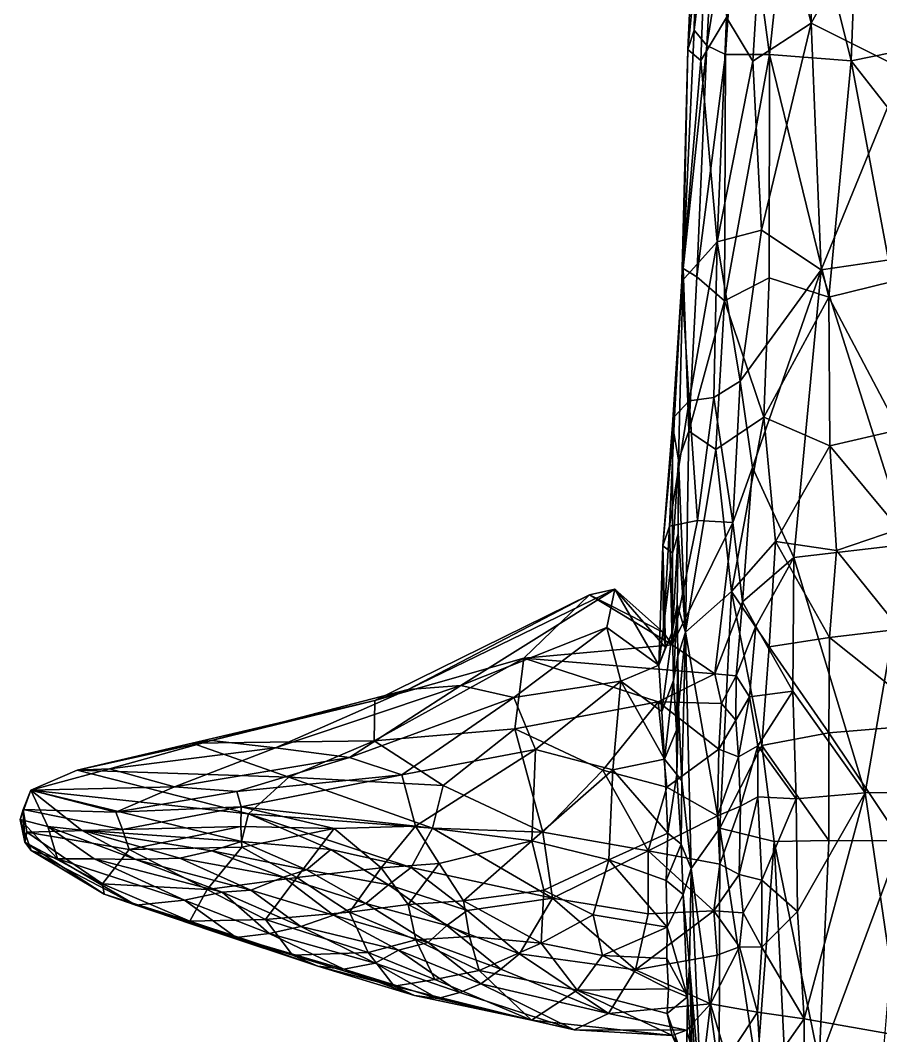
# Model space of a CAD drawing. Extents: x -0.56 to 0.56, y -1.05 to 1.8.
# Drawn here: x -0.559 to -0.07, y -0.156 to 0.42 of the extents above; entities that cross this region are included whole.
import ezdxf

# ---------------------------------------------------------------- set-up
doc = ezdxf.new("R2010")
doc.units = 0
doc.layers.add('TGRSHARK$LWO', color=1, linetype='CONTINUOUS')

msp = doc.modelspace()

# ---------------------------------------------------------------- linework, layer by layer
at = {"layer": 'TGRSHARK$LWO'}
for points in [[(-0.17056, 0.53342, 0.09845), (-0.1762, 0.41475, 0.09677), (-0.1626, 0.52713, 0.13582)], [(-0.17056, 0.53342, 0.09845), (-0.17409, 0.52698, 0.06181), (-0.1762, 0.41475, 0.09677)], [(-0.10851, 0.53534, -0.05439), (-0.10985, 0.41873, -0.06499), (-0.13521, 0.52178, -0.03488)], [(-0.10851, 0.53534, -0.05439), (-0.05368, 0.51911, -0.07292), (-0.10985, 0.41873, -0.06499)], [(-0.17409, 0.52698, 0.06181), (-0.17977, 0.40365, 0.05975), (-0.1762, 0.41475, 0.09677)], [(-0.17409, 0.52698, 0.06181), (-0.16759, 0.52277, 0.02954), (-0.17977, 0.40365, 0.05975)], [(-0.16903, 0.4059, 0.1353), (-0.1626, 0.52713, 0.13582), (-0.1762, 0.41475, 0.09677)], [(-0.1626, 0.52713, 0.13582), (-0.16903, 0.4059, 0.1353), (-0.15005, 0.5245, 0.17925)], [(-0.11973, 0.5288, 0.23249), (-0.15005, 0.5245, 0.17925), (-0.13346, 0.40085, 0.22879)], [(-0.08709, 0.39731, 0.2914), (-0.11973, 0.5288, 0.23249), (-0.13346, 0.40085, 0.22879)], [(-0.08252, 0.5185, 0.284), (-0.11973, 0.5288, 0.23249), (-0.08709, 0.39731, 0.2914)], [(-0.17241, 0.39755, 0.0248), (-0.17977, 0.40365, 0.05975), (-0.16759, 0.52277, 0.02954)], [(-0.17241, 0.39755, 0.0248), (-0.16759, 0.52277, 0.02954), (-0.15787, 0.42186, -0.00918)], [(-0.15846, 0.40082, 0.17478), (-0.15005, 0.5245, 0.17925), (-0.16903, 0.4059, 0.1353)], [(-0.15005, 0.5245, 0.17925), (-0.15846, 0.40082, 0.17478), (-0.13346, 0.40085, 0.22879)], [(-0.15787, 0.42186, -0.00918), (-0.13521, 0.52178, -0.03488), (-0.1428, 0.39713, -0.03769)], [(-0.1428, 0.39713, -0.03769), (-0.13521, 0.52178, -0.03488), (-0.10985, 0.41873, -0.06499)], [(-0.10985, 0.41873, -0.06499), (-0.05368, 0.51911, -0.07292), (-0.05756, 0.39261, -0.08338)], [(-0.08709, 0.39731, 0.2914), (-0.05268, 0.40429, 0.31743), (-0.08252, 0.5185, 0.284)], [(-0.05291, 0.51212, 0.30699), (-0.08252, 0.5185, 0.284), (-0.05268, 0.40429, 0.31743)], [(-0.17241, 0.39755, 0.0248), (-0.15787, 0.42186, -0.00918), (-0.16315, 0.29445, -0.01701)], [(-0.15787, 0.42186, -0.00918), (-0.1428, 0.39713, -0.03769), (-0.16315, 0.29445, -0.01701)], [(-0.1428, 0.39713, -0.03769), (-0.10985, 0.41873, -0.06499), (-0.13801, 0.30119, -0.05669)], [(-0.10985, 0.41873, -0.06499), (-0.1041, 0.2786, -0.07895), (-0.13801, 0.30119, -0.05669)], [(-0.10985, 0.41873, -0.06499), (-0.05756, 0.39261, -0.08338), (-0.1041, 0.2786, -0.07895)], [(-0.16903, 0.4059, 0.1353), (-0.1762, 0.41475, 0.09677), (-0.18238, 0.27935, 0.08442)], [(-0.1762, 0.41475, 0.09677), (-0.17977, 0.40365, 0.05975), (-0.18238, 0.27935, 0.08442)], [(-0.16903, 0.4059, 0.1353), (-0.18238, 0.27935, 0.08442), (-0.17475, 0.27467, 0.13407)], [(-0.16903, 0.4059, 0.1353), (-0.17475, 0.27467, 0.13407), (-0.15846, 0.40082, 0.17478)], [(-0.05268, 0.40429, 0.31743), (-0.08709, 0.39731, 0.2914), (-0.05147, 0.3518, 0.32636)], [(-0.18315, 0.27207, 0.02706), (-0.18238, 0.27935, 0.08442), (-0.17977, 0.40365, 0.05975)], [(-0.17977, 0.40365, 0.05975), (-0.17241, 0.39755, 0.0248), (-0.18315, 0.27207, 0.02706)], [(-0.15906, 0.26099, 0.18886), (-0.15846, 0.40082, 0.17478), (-0.17475, 0.27467, 0.13407)], [(-0.13346, 0.40085, 0.22879), (-0.15846, 0.40082, 0.17478), (-0.15906, 0.26099, 0.18886)], [(-0.15906, 0.26099, 0.18886), (-0.13352, 0.27397, 0.24618), (-0.13346, 0.40085, 0.22879)], [(-0.13346, 0.40085, 0.22879), (-0.13352, 0.27397, 0.24618), (-0.09971, 0.26299, 0.29613)], [(-0.13346, 0.40085, 0.22879), (-0.09971, 0.26299, 0.29613), (-0.08709, 0.39731, 0.2914)], [(-0.17241, 0.39755, 0.0248), (-0.16315, 0.29445, -0.01701), (-0.18315, 0.27207, 0.02706)], [(-0.16315, 0.29445, -0.01701), (-0.1428, 0.39713, -0.03769), (-0.13801, 0.30119, -0.05669)], [(-0.04984, 0.28647, -0.09774), (-0.1041, 0.2786, -0.07895), (-0.05756, 0.39261, -0.08338)], [(-0.08709, 0.39731, 0.2914), (-0.09971, 0.26299, 0.29613), (-0.0635, 0.27186, 0.33284)], [(-0.08709, 0.39731, 0.2914), (-0.0635, 0.27186, 0.33284), (-0.05147, 0.3518, 0.32636)], [(-0.16315, 0.29445, -0.01701), (-0.13801, 0.30119, -0.05669), (-0.1501, 0.21539, -0.05738)], [(-0.13801, 0.30119, -0.05669), (-0.1041, 0.2786, -0.07895), (-0.1501, 0.21539, -0.05738)], [(-0.17898, 0.20427, -0.00747), (-0.18315, 0.27207, 0.02706), (-0.16315, 0.29445, -0.01701)], [(-0.17898, 0.20427, -0.00747), (-0.16315, 0.29445, -0.01701), (-0.16498, 0.20604, -0.03898)], [(-0.1501, 0.21539, -0.05738), (-0.16498, 0.20604, -0.03898), (-0.16315, 0.29445, -0.01701)], [(-0.1041, 0.2786, -0.07895), (-0.04984, 0.28647, -0.09774), (-0.05475, 0.1228, -0.11152)], [(-0.18849, 0.19043, 0.03981), (-0.18513, 0.17062, 0.07849), (-0.18238, 0.27935, 0.08442)], [(-0.18238, 0.27935, 0.08442), (-0.18315, 0.27207, 0.02706), (-0.18849, 0.19043, 0.03981)], [(-0.18513, 0.17062, 0.07849), (-0.17915, 0.18698, 0.12654), (-0.18238, 0.27935, 0.08442)], [(-0.17915, 0.18698, 0.12654), (-0.17475, 0.27467, 0.13407), (-0.18238, 0.27935, 0.08442)], [(-0.1501, 0.21539, -0.05738), (-0.1041, 0.2786, -0.07895), (-0.1431, 0.16639, -0.06951)], [(-0.11954, 0.11511, -0.09032), (-0.1431, 0.16639, -0.06951), (-0.1041, 0.2786, -0.07895)], [(-0.05475, 0.1228, -0.11152), (-0.11954, 0.11511, -0.09032), (-0.1041, 0.2786, -0.07895)], [(-0.18849, 0.19043, 0.03981), (-0.18315, 0.27207, 0.02706), (-0.18745, 0.19532, 0.01307)], [(-0.17898, 0.20427, -0.00747), (-0.18745, 0.19532, 0.01307), (-0.18315, 0.27207, 0.02706)], [(-0.17915, 0.18698, 0.12654), (-0.15906, 0.26099, 0.18886), (-0.17475, 0.27467, 0.13407)], [(-0.13658, 0.1949, 0.24769), (-0.13352, 0.27397, 0.24618), (-0.15906, 0.26099, 0.18886)], [(-0.09971, 0.26299, 0.29613), (-0.13352, 0.27397, 0.24618), (-0.13658, 0.1949, 0.24769)], [(-0.09971, 0.26299, 0.29613), (-0.06006, 0.18777, 0.34547), (-0.0635, 0.27186, 0.33284)], [(-0.17915, 0.18698, 0.12654), (-0.16381, 0.17662, 0.18489), (-0.15906, 0.26099, 0.18886)], [(-0.16381, 0.17662, 0.18489), (-0.13658, 0.1949, 0.24769), (-0.15906, 0.26099, 0.18886)], [(-0.13658, 0.1949, 0.24769), (-0.09917, 0.1786, 0.3031), (-0.09971, 0.26299, 0.29613)], [(-0.09971, 0.26299, 0.29613), (-0.09917, 0.1786, 0.3031), (-0.06006, 0.18777, 0.34547)], [(-0.15422, 0.13504, -0.04717), (-0.16498, 0.20604, -0.03898), (-0.1501, 0.21539, -0.05738)], [(-0.1431, 0.16639, -0.06951), (-0.15422, 0.13504, -0.04717), (-0.1501, 0.21539, -0.05738)], [(-0.19018, 0.13301, -0.00743), (-0.18745, 0.19532, 0.01307), (-0.17898, 0.20427, -0.00747)], [(-0.17432, 0.1363, -0.02279), (-0.19018, 0.13301, -0.00743), (-0.17898, 0.20427, -0.00747)], [(-0.16498, 0.20604, -0.03898), (-0.17432, 0.1363, -0.02279), (-0.17898, 0.20427, -0.00747)], [(-0.15422, 0.13504, -0.04717), (-0.17432, 0.1363, -0.02279), (-0.16498, 0.20604, -0.03898)], [(-0.18745, 0.19532, 0.01307), (-0.19389, 0.1218, 0.0076), (-0.18849, 0.19043, 0.03981)], [(-0.18745, 0.19532, 0.01307), (-0.19018, 0.13301, -0.00743), (-0.19389, 0.1218, 0.0076)], [(-0.19389, 0.1218, 0.0076), (-0.18847, 0.11774, 0.02985), (-0.18849, 0.19043, 0.03981)], [(-0.18849, 0.19043, 0.03981), (-0.18847, 0.11774, 0.02985), (-0.18513, 0.17062, 0.07849)], [(-0.13658, 0.1949, 0.24769), (-0.16381, 0.17662, 0.18489), (-0.15491, 0.09594, 0.21183)], [(-0.15491, 0.09594, 0.21183), (-0.13008, 0.12435, 0.2657), (-0.13658, 0.1949, 0.24769)], [(-0.09917, 0.1786, 0.3031), (-0.13658, 0.1949, 0.24769), (-0.13008, 0.12435, 0.2657)], [(-0.17915, 0.18698, 0.12654), (-0.18513, 0.17062, 0.07849), (-0.18109, 0.07285, 0.13336)], [(-0.16381, 0.17662, 0.18489), (-0.17915, 0.18698, 0.12654), (-0.18109, 0.07285, 0.13336)], [(-0.09917, 0.1786, 0.3031), (-0.05978, 0.13128, 0.34375), (-0.06006, 0.18777, 0.34547)], [(-0.15491, 0.09594, 0.21183), (-0.16381, 0.17662, 0.18489), (-0.18109, 0.07285, 0.13336)], [(-0.13008, 0.12435, 0.2657), (-0.09544, 0.11922, 0.30894), (-0.09917, 0.1786, 0.3031)], [(-0.09917, 0.1786, 0.3031), (-0.09544, 0.11922, 0.30894), (-0.05978, 0.13128, 0.34375)], [(-0.18847, 0.11774, 0.02985), (-0.18537, 0.1287, 0.06731), (-0.18513, 0.17062, 0.07849)], [(-0.18513, 0.17062, 0.07849), (-0.18537, 0.1287, 0.06731), (-0.18109, 0.07285, 0.13336)], [(-0.1431, 0.16639, -0.06951), (-0.14869, 0.09011, -0.06498), (-0.15422, 0.13504, -0.04717)], [(-0.14869, 0.09011, -0.06498), (-0.1431, 0.16639, -0.06951), (-0.11954, 0.11511, -0.09032)], [(-0.19389, 0.1218, 0.0076), (-0.19018, 0.13301, -0.00743), (-0.19355, 0.0726, -0.02457)], [(-0.19018, 0.13301, -0.00743), (-0.18872, 0.06567, -0.03504), (-0.19355, 0.0726, -0.02457)], [(-0.19018, 0.13301, -0.00743), (-0.17432, 0.1363, -0.02279), (-0.18872, 0.06567, -0.03504)], [(-0.17432, 0.1363, -0.02279), (-0.15422, 0.13504, -0.04717), (-0.18872, 0.06567, -0.03504)], [(-0.15422, 0.13504, -0.04717), (-0.16454, 0.04918, -0.04391), (-0.18872, 0.06567, -0.03504)], [(-0.15422, 0.13504, -0.04717), (-0.14869, 0.09011, -0.06498), (-0.16454, 0.04918, -0.04391)], [(-0.18537, 0.1287, 0.06731), (-0.18856, 0.07329, 0.0265), (-0.18587, 0.08844, 0.06387)], [(-0.18537, 0.1287, 0.06731), (-0.18847, 0.11774, 0.02985), (-0.18856, 0.07329, 0.0265)], [(-0.18537, 0.1287, 0.06731), (-0.18587, 0.08844, 0.06387), (-0.18109, 0.07285, 0.13336)], [(-0.09544, 0.11922, 0.30894), (-0.0595, 0.07441, 0.34766), (-0.05978, 0.13128, 0.34375)], [(-0.18847, 0.11774, 0.02985), (-0.19389, 0.1218, 0.0076), (-0.19634, 0.054, -0.00185)], [(-0.19389, 0.1218, 0.0076), (-0.1924, 0.06417, -0.0145), (-0.19634, 0.054, -0.00185)], [(-0.1924, 0.06417, -0.0145), (-0.19389, 0.1218, 0.0076), (-0.19355, 0.0726, -0.02457)], [(-0.1336, 0.06452, 0.26267), (-0.13008, 0.12435, 0.2657), (-0.15491, 0.09594, 0.21183)], [(-0.13008, 0.12435, 0.2657), (-0.1336, 0.06452, 0.26267), (-0.09942, 0.06968, 0.30521)], [(-0.13008, 0.12435, 0.2657), (-0.09942, 0.06968, 0.30521), (-0.09544, 0.11922, 0.30894)], [(-0.07908, -0.01853, -0.12263), (-0.11954, 0.11511, -0.09032), (-0.05475, 0.1228, -0.11152)], [(0, -0.01768, -0.13133), (-0.07908, -0.01853, -0.12263), (-0.05475, 0.1228, -0.11152)], [(-0.18856, 0.07329, 0.0265), (-0.18847, 0.11774, 0.02985), (-0.19634, 0.054, -0.00185)], [(-0.09544, 0.11922, 0.30894), (-0.09942, 0.06968, 0.30521), (-0.0595, 0.07441, 0.34766)], [(-0.14112, 0.07617, -0.08154), (-0.14869, 0.09011, -0.06498), (-0.11954, 0.11511, -0.09032)], [(-0.12023, 0.03926, -0.10042), (-0.14112, 0.07617, -0.08154), (-0.11954, 0.11511, -0.09032)], [(-0.11954, 0.11511, -0.09032), (-0.07908, -0.01853, -0.12263), (-0.12023, 0.03926, -0.10042)], [(-0.23553, 0.09392, -0.04149), (-0.35748, 0.03401, -0.09196), (-0.3386, 0.04029, -0.06949)], [(-0.27288, 0.058, -0.07598), (-0.35748, 0.03401, -0.09196), (-0.23553, 0.09392, -0.04149)], [(-0.3386, 0.04029, -0.06949), (-0.22118, 0.09729, -0.02553), (-0.23553, 0.09392, -0.04149)], [(-0.22118, 0.09729, -0.02553), (-0.3386, 0.04029, -0.06949), (-0.30865, 0.04247, -0.05097)], [(-0.30865, 0.04247, -0.05097), (-0.22573, 0.07541, -0.01677), (-0.22118, 0.09729, -0.02553)], [(-0.27288, 0.058, -0.07598), (-0.23553, 0.09392, -0.04149), (-0.18872, 0.06567, -0.03504)], [(-0.19355, 0.0726, -0.02457), (-0.23553, 0.09392, -0.04149), (-0.22118, 0.09729, -0.02553)], [(-0.19355, 0.0726, -0.02457), (-0.18872, 0.06567, -0.03504), (-0.23553, 0.09392, -0.04149)], [(-0.22118, 0.09729, -0.02553), (-0.22573, 0.07541, -0.01677), (-0.19634, 0.054, -0.00185)], [(-0.19355, 0.0726, -0.02457), (-0.22118, 0.09729, -0.02553), (-0.1924, 0.06417, -0.0145)], [(-0.19634, 0.054, -0.00185), (-0.1924, 0.06417, -0.0145), (-0.22118, 0.09729, -0.02553)], [(-0.15491, 0.09594, 0.21183), (-0.18109, 0.07285, 0.13336), (-0.16169, -0.03847, 0.18428)], [(-0.15491, 0.09594, 0.21183), (-0.16169, -0.03847, 0.18428), (-0.1378, 0.00842, 0.25767)], [(-0.15491, 0.09594, 0.21183), (-0.1378, 0.00842, 0.25767), (-0.1336, 0.06452, 0.26267)], [(-0.18856, 0.07329, 0.0265), (-0.18792, 0.04531, 0.03075), (-0.18587, 0.08844, 0.06387)], [(-0.18792, 0.04531, 0.03075), (-0.18541, 0.05926, 0.06732), (-0.18587, 0.08844, 0.06387)], [(-0.18587, 0.08844, 0.06387), (-0.18541, 0.05926, 0.06732), (-0.18109, 0.07285, 0.13336)], [(-0.14869, 0.09011, -0.06498), (-0.15236, 0.04802, -0.06032), (-0.16454, 0.04918, -0.04391)], [(-0.15236, 0.04802, -0.06032), (-0.14869, 0.09011, -0.06498), (-0.14112, 0.07617, -0.08154)], [(-0.22573, 0.07541, -0.01677), (-0.30865, 0.04247, -0.05097), (-0.27862, 0.03567, -0.03618)], [(-0.27862, 0.03567, -0.03618), (-0.21786, 0.04498, -0.01118), (-0.22573, 0.07541, -0.01677)], [(-0.22573, 0.07541, -0.01677), (-0.21786, 0.04498, -0.01118), (-0.19634, 0.054, -0.00185)], [(-0.15236, 0.04802, -0.06032), (-0.14112, 0.07617, -0.08154), (-0.1448, 0.03607, -0.0764)], [(-0.14112, 0.07617, -0.08154), (-0.12023, 0.03926, -0.10042), (-0.1448, 0.03607, -0.0764)], [(-0.19459, 0.02779, 0.00405), (-0.18856, 0.07329, 0.0265), (-0.19634, 0.054, -0.00185)], [(-0.18792, 0.04531, 0.03075), (-0.18856, 0.07329, 0.0265), (-0.19459, 0.02779, 0.00405)], [(-0.18517, 0.02988, 0.07323), (-0.18109, 0.07285, 0.13336), (-0.18541, 0.05926, 0.06732)], [(-0.18517, 0.02988, 0.07323), (-0.18324, -0.0116, 0.08416), (-0.18109, 0.07285, 0.13336)], [(-0.17792, -0.06134, 0.10211), (-0.18109, 0.07285, 0.13336), (-0.18324, -0.0116, 0.08416)], [(-0.16169, -0.03847, 0.18428), (-0.18109, 0.07285, 0.13336), (-0.17792, -0.06134, 0.10211)], [(-0.1336, 0.06452, 0.26267), (-0.09981, 0.0156, 0.31677), (-0.09942, 0.06968, 0.30521)], [(-0.09942, 0.06968, 0.30521), (-0.09981, 0.0156, 0.31677), (-0.03781, 0.02067, 0.36384)], [(-0.09942, 0.06968, 0.30521), (-0.03781, 0.02067, 0.36384), (-0.0595, 0.07441, 0.34766)], [(-0.18872, 0.06567, -0.03504), (-0.16454, 0.04918, -0.04391), (-0.27288, 0.058, -0.07598)], [(-0.1336, 0.06452, 0.26267), (-0.1378, 0.00842, 0.25767), (-0.09981, 0.0156, 0.31677)], [(-0.35795, 0.01113, -0.10701), (-0.35748, 0.03401, -0.09196), (-0.27288, 0.058, -0.07598)], [(-0.27794, 0.01798, -0.08565), (-0.35795, 0.01113, -0.10701), (-0.27288, 0.058, -0.07598)], [(-0.19655, 0.03316, -0.06355), (-0.27794, 0.01798, -0.08565), (-0.27288, 0.058, -0.07598)], [(-0.19655, 0.03316, -0.06355), (-0.27288, 0.058, -0.07598), (-0.16454, 0.04918, -0.04391)], [(-0.18541, 0.05926, 0.06732), (-0.18792, 0.04531, 0.03075), (-0.18624, 0.01719, 0.038)], [(-0.18541, 0.05926, 0.06732), (-0.18624, 0.01719, 0.038), (-0.18517, 0.02988, 0.07323)], [(-0.19634, 0.054, -0.00185), (-0.21786, 0.04498, -0.01118), (-0.19459, 0.02779, 0.00405)], [(-0.16454, 0.04918, -0.04391), (-0.16062, 0.03225, -0.05127), (-0.19655, 0.03316, -0.06355)], [(-0.15236, 0.04802, -0.06032), (-0.16062, 0.03225, -0.05127), (-0.16454, 0.04918, -0.04391)], [(-0.16062, 0.03225, -0.05127), (-0.15236, 0.04802, -0.06032), (-0.15248, 0.02285, -0.06078)], [(-0.15248, 0.02285, -0.06078), (-0.15236, 0.04802, -0.06032), (-0.1448, 0.03607, -0.0764)], [(-0.41383, 0.00709, -0.0981), (-0.30865, 0.04247, -0.05097), (-0.3386, 0.04029, -0.06949)], [(-0.30865, 0.04247, -0.05097), (-0.41383, 0.00709, -0.0981), (-0.37189, 0.00162, -0.07918)], [(-0.37189, 0.00162, -0.07918), (-0.27862, 0.03567, -0.03618), (-0.30865, 0.04247, -0.05097)], [(-0.21786, 0.04498, -0.01118), (-0.27862, 0.03567, -0.03618), (-0.26626, 0.00609, -0.02796)], [(-0.26626, 0.00609, -0.02796), (-0.22228, -0.00542, -0.00589), (-0.21786, 0.04498, -0.01118)], [(-0.21786, 0.04498, -0.01118), (-0.22228, -0.00542, -0.00589), (-0.19301, 0.00075, 0.00697)], [(-0.19301, 0.00075, 0.00697), (-0.19459, 0.02779, 0.00405), (-0.21786, 0.04498, -0.01118)], [(-0.18792, 0.04531, 0.03075), (-0.19459, 0.02779, 0.00405), (-0.19301, 0.00075, 0.00697)], [(-0.18624, 0.01719, 0.038), (-0.18792, 0.04531, 0.03075), (-0.19301, 0.00075, 0.00697)], [(-0.45029, 0.01133, -0.11859), (-0.3386, 0.04029, -0.06949), (-0.35748, 0.03401, -0.09196)], [(-0.3386, 0.04029, -0.06949), (-0.45029, 0.01133, -0.11859), (-0.41383, 0.00709, -0.0981)], [(-0.27862, 0.03567, -0.03618), (-0.37189, 0.00162, -0.07918), (-0.34213, -0.00829, -0.06612)], [(-0.34213, -0.00829, -0.06612), (-0.26626, 0.00609, -0.02796), (-0.27862, 0.03567, -0.03618)], [(-0.15111, 0.00192, -0.06536), (-0.15248, 0.02285, -0.06078), (-0.1448, 0.03607, -0.0764)], [(-0.14006, 0.00817, -0.08445), (-0.15111, 0.00192, -0.06536), (-0.1448, 0.03607, -0.0764)], [(-0.12023, 0.03926, -0.10042), (-0.14006, 0.00817, -0.08445), (-0.1448, 0.03607, -0.0764)], [(-0.11819, -0.02184, -0.10775), (-0.14006, 0.00817, -0.08445), (-0.12023, 0.03926, -0.10042)], [(-0.11819, -0.02184, -0.10775), (-0.12023, 0.03926, -0.10042), (-0.07908, -0.01853, -0.12263)], [(-0.35748, 0.03401, -0.09196), (-0.46128, 0.00973, -0.13736), (-0.45029, 0.01133, -0.11859)], [(-0.35795, 0.01113, -0.10701), (-0.46128, 0.00973, -0.13736), (-0.35748, 0.03401, -0.09196)], [(-0.19655, 0.03316, -0.06355), (-0.22797, -0.00556, -0.07301), (-0.27794, 0.01798, -0.08565)], [(-0.19173, -0.01526, -0.05978), (-0.22797, -0.00556, -0.07301), (-0.19655, 0.03316, -0.06355)], [(-0.19173, -0.01526, -0.05978), (-0.19655, 0.03316, -0.06355), (-0.16217, 0.00643, -0.05403)], [(-0.16217, 0.00643, -0.05403), (-0.19655, 0.03316, -0.06355), (-0.16062, 0.03225, -0.05127)], [(-0.18624, 0.01719, 0.038), (-0.18595, -0.0081, 0.04125), (-0.18517, 0.02988, 0.07323)], [(-0.18595, -0.0081, 0.04125), (-0.18324, -0.0116, 0.08416), (-0.18517, 0.02988, 0.07323)], [(-0.16062, 0.03225, -0.05127), (-0.15248, 0.02285, -0.06078), (-0.16217, 0.00643, -0.05403)], [(-0.31863, -0.01432, -0.09954), (-0.35795, 0.01113, -0.10701), (-0.27794, 0.01798, -0.08565)], [(-0.26216, -0.04072, -0.08331), (-0.31863, -0.01432, -0.09954), (-0.27794, 0.01798, -0.08565)], [(-0.26216, -0.04072, -0.08331), (-0.27794, 0.01798, -0.08565), (-0.22797, -0.00556, -0.07301)], [(-0.15248, 0.02285, -0.06078), (-0.15111, 0.00192, -0.06536), (-0.16217, 0.00643, -0.05403)], [(-0.09981, 0.0156, 0.31677), (-0.0587, -0.04573, 0.32911), (-0.03781, 0.02067, 0.36384)], [(-0.18624, 0.01719, 0.038), (-0.19301, 0.00075, 0.00697), (-0.18595, -0.0081, 0.04125)], [(-0.1378, 0.00842, 0.25767), (-0.09968, -0.0456, 0.29924), (-0.09981, 0.0156, 0.31677)], [(-0.09981, 0.0156, 0.31677), (-0.09968, -0.0456, 0.29924), (-0.0587, -0.04573, 0.32911)], [(-0.52649, -0.00559, -0.16035), (-0.45029, 0.01133, -0.11859), (-0.46128, 0.00973, -0.13736)], [(-0.45029, 0.01133, -0.11859), (-0.52649, -0.00559, -0.16035), (-0.50807, -0.00483, -0.14394)], [(-0.40634, -0.00964, -0.12863), (-0.52649, -0.00559, -0.16035), (-0.46128, 0.00973, -0.13736)], [(-0.50807, -0.00483, -0.14394), (-0.41383, 0.00709, -0.0981), (-0.45029, 0.01133, -0.11859)], [(-0.41383, 0.00709, -0.0981), (-0.50807, -0.00483, -0.14394), (-0.47124, -0.01509, -0.12621)], [(-0.47124, -0.01509, -0.12621), (-0.37189, 0.00162, -0.07918), (-0.41383, 0.00709, -0.0981)], [(-0.40634, -0.00964, -0.12863), (-0.46128, 0.00973, -0.13736), (-0.35795, 0.01113, -0.10701)], [(-0.31863, -0.01432, -0.09954), (-0.40634, -0.00964, -0.12863), (-0.35795, 0.01113, -0.10701)], [(-0.26626, 0.00609, -0.02796), (-0.34213, -0.00829, -0.06612), (-0.33436, -0.0373, -0.06344)], [(-0.33436, -0.0373, -0.06344), (-0.26839, -0.04578, -0.02587), (-0.26626, 0.00609, -0.02796)], [(-0.22228, -0.00542, -0.00589), (-0.26626, 0.00609, -0.02796), (-0.26839, -0.04578, -0.02587)], [(-0.16303, -0.03159, -0.0576), (-0.19173, -0.01526, -0.05978), (-0.16217, 0.00643, -0.05403)], [(-0.16217, 0.00643, -0.05403), (-0.15111, 0.00192, -0.06536), (-0.16303, -0.03159, -0.0576)], [(-0.13068, -0.04601, 0.26208), (-0.1378, 0.00842, 0.25767), (-0.16169, -0.03847, 0.18428)], [(-0.1498, -0.0261, -0.06945), (-0.15111, 0.00192, -0.06536), (-0.14006, 0.00817, -0.08445)], [(-0.1498, -0.0261, -0.06945), (-0.14006, 0.00817, -0.08445), (-0.14008, -0.02076, -0.0879)], [(-0.14006, 0.00817, -0.08445), (-0.11819, -0.02184, -0.10775), (-0.14008, -0.02076, -0.0879)], [(-0.1378, 0.00842, 0.25767), (-0.13068, -0.04601, 0.26208), (-0.09968, -0.0456, 0.29924)], [(-0.37189, 0.00162, -0.07918), (-0.47124, -0.01509, -0.12621), (-0.43581, -0.01764, -0.1135)], [(-0.43581, -0.01764, -0.1135), (-0.34213, -0.00829, -0.06612), (-0.37189, 0.00162, -0.07918)], [(-0.19123, -0.04138, 0.00963), (-0.19301, 0.00075, 0.00697), (-0.22228, -0.00542, -0.00589)], [(-0.18595, -0.0081, 0.04125), (-0.19301, 0.00075, 0.00697), (-0.19123, -0.04138, 0.00963)], [(-0.15111, 0.00192, -0.06536), (-0.1498, -0.0261, -0.06945), (-0.16303, -0.03159, -0.0576)], [(-0.55291, -0.01702, -0.17083), (-0.47124, -0.01509, -0.12621), (-0.50807, -0.00483, -0.14394)], [(-0.55291, -0.01702, -0.17083), (-0.50807, -0.00483, -0.14394), (-0.52649, -0.00559, -0.16035)], [(-0.42922, -0.03039, -0.14055), (-0.55291, -0.01702, -0.17083), (-0.52649, -0.00559, -0.16035)], [(-0.42922, -0.03039, -0.14055), (-0.52649, -0.00559, -0.16035), (-0.40634, -0.00964, -0.12863)], [(-0.26839, -0.04578, -0.02587), (-0.22461, -0.05647, -0.00489), (-0.22228, -0.00542, -0.00589)], [(-0.20238, -0.05148, -0.06953), (-0.26216, -0.04072, -0.08331), (-0.22797, -0.00556, -0.07301)], [(-0.20238, -0.05148, -0.06953), (-0.22797, -0.00556, -0.07301), (-0.19173, -0.01526, -0.05978)], [(-0.22228, -0.00542, -0.00589), (-0.22461, -0.05647, -0.00489), (-0.19123, -0.04138, 0.00963)], [(-0.34213, -0.00829, -0.06612), (-0.43581, -0.01764, -0.1135), (-0.43346, -0.02635, -0.11439)], [(-0.43346, -0.02635, -0.11439), (-0.33436, -0.0373, -0.06344), (-0.34213, -0.00829, -0.06612)], [(-0.32481, -0.03843, -0.10444), (-0.42922, -0.03039, -0.14055), (-0.40634, -0.00964, -0.12863)], [(-0.32481, -0.03843, -0.10444), (-0.40634, -0.00964, -0.12863), (-0.31863, -0.01432, -0.09954)], [(-0.18349, -0.0476, 0.05169), (-0.18595, -0.0081, 0.04125), (-0.19123, -0.04138, 0.00963)], [(-0.18324, -0.0116, 0.08416), (-0.18595, -0.0081, 0.04125), (-0.18349, -0.0476, 0.05169)], [(-0.54311, -0.03757, -0.17263), (-0.5588, -0.03366, -0.17789), (-0.55291, -0.01702, -0.17083)], [(-0.5588, -0.03366, -0.17789), (-0.55719, -0.02801, -0.16996), (-0.55291, -0.01702, -0.17083)], [(-0.55719, -0.02801, -0.16996), (-0.50456, -0.02935, -0.1421), (-0.55291, -0.01702, -0.17083)], [(-0.55291, -0.01702, -0.17083), (-0.50456, -0.02935, -0.1421), (-0.47124, -0.01509, -0.12621)], [(-0.52408, -0.03972, -0.16591), (-0.54311, -0.03757, -0.17263), (-0.55291, -0.01702, -0.17083)], [(-0.55291, -0.01702, -0.17083), (-0.42922, -0.03039, -0.14055), (-0.43325, -0.04613, -0.14555)], [(-0.55291, -0.01702, -0.17083), (-0.43325, -0.04613, -0.14555), (-0.52408, -0.03972, -0.16591)], [(-0.47124, -0.01509, -0.12621), (-0.50456, -0.02935, -0.1421), (-0.43581, -0.01764, -0.1135)], [(-0.26216, -0.04072, -0.08331), (-0.32481, -0.03843, -0.10444), (-0.31863, -0.01432, -0.09954)], [(-0.20238, -0.05148, -0.06953), (-0.19173, -0.01526, -0.05978), (-0.16303, -0.03159, -0.0576)], [(-0.18324, -0.0116, 0.08416), (-0.18349, -0.0476, 0.05169), (-0.17792, -0.06134, 0.10211)], [(-0.50456, -0.02935, -0.1421), (-0.43346, -0.02635, -0.11439), (-0.43581, -0.01764, -0.1135)], [(-0.15057, -0.06483, -0.07152), (-0.1498, -0.0261, -0.06945), (-0.14008, -0.02076, -0.0879)], [(-0.13771, -0.06802, -0.0924), (-0.15057, -0.06483, -0.07152), (-0.14008, -0.02076, -0.0879)], [(-0.11819, -0.02184, -0.10775), (-0.13771, -0.06802, -0.0924), (-0.14008, -0.02076, -0.0879)], [(-0.13771, -0.06802, -0.0924), (-0.11819, -0.02184, -0.10775), (-0.11757, -0.08593, -0.11091)], [(-0.11819, -0.02184, -0.10775), (-0.07908, -0.01853, -0.12263), (-0.11757, -0.08593, -0.11091)], [(-0.11368, -0.14682, -0.10995), (-0.11757, -0.08593, -0.11091), (-0.07908, -0.01853, -0.12263)], [(-0.07908, -0.01853, -0.12263), (-0.05889, -0.15648, -0.12736), (-0.11368, -0.14682, -0.10995)], [(-0.05889, -0.15648, -0.12736), (-0.07908, -0.01853, -0.12263), (0, -0.01768, -0.13133)], [(-0.5588, -0.03366, -0.17789), (-0.55628, -0.04639, -0.17307), (-0.55719, -0.02801, -0.16996)], [(-0.50083, -0.03929, -0.13939), (-0.55719, -0.02801, -0.16996), (-0.55507, -0.04085, -0.16571)], [(-0.50456, -0.02935, -0.1421), (-0.55719, -0.02801, -0.16996), (-0.50083, -0.03929, -0.13939)], [(-0.55719, -0.02801, -0.16996), (-0.55628, -0.04639, -0.17307), (-0.55507, -0.04085, -0.16571)], [(-0.50456, -0.02935, -0.1421), (-0.50083, -0.03929, -0.13939), (-0.43346, -0.02635, -0.11439)], [(-0.50083, -0.03929, -0.13939), (-0.43364, -0.03765, -0.11554), (-0.43346, -0.02635, -0.11439)], [(-0.43364, -0.03765, -0.11554), (-0.38063, -0.0388, -0.08917), (-0.43346, -0.02635, -0.11439)], [(-0.33436, -0.0373, -0.06344), (-0.43346, -0.02635, -0.11439), (-0.38063, -0.0388, -0.08917)], [(-0.1498, -0.0261, -0.06945), (-0.16163, -0.05902, -0.06008), (-0.16303, -0.03159, -0.0576)], [(-0.15057, -0.06483, -0.07152), (-0.16163, -0.05902, -0.06008), (-0.1498, -0.0261, -0.06945)], [(-0.5588, -0.03366, -0.17789), (-0.53769, -0.05594, -0.17777), (-0.55269, -0.05127, -0.1813)], [(-0.54311, -0.03757, -0.17263), (-0.53769, -0.05594, -0.17777), (-0.5588, -0.03366, -0.17789)], [(-0.55628, -0.04639, -0.17307), (-0.5588, -0.03366, -0.17789), (-0.55269, -0.05127, -0.1813)], [(-0.38258, -0.05056, -0.12849), (-0.43325, -0.04613, -0.14555), (-0.42922, -0.03039, -0.14055)], [(-0.33691, -0.06091, -0.11282), (-0.38258, -0.05056, -0.12849), (-0.42922, -0.03039, -0.14055)], [(-0.42922, -0.03039, -0.14055), (-0.32481, -0.03843, -0.10444), (-0.33691, -0.06091, -0.11282)], [(-0.16303, -0.03159, -0.0576), (-0.16163, -0.05902, -0.06008), (-0.20238, -0.05148, -0.06953)], [(-0.49701, -0.05059, -0.1405), (-0.50083, -0.03929, -0.13939), (-0.55507, -0.04085, -0.16571)], [(-0.54311, -0.03757, -0.17263), (-0.49312, -0.05634, -0.16641), (-0.51695, -0.05596, -0.17287)], [(-0.52408, -0.03972, -0.16591), (-0.49312, -0.05634, -0.16641), (-0.54311, -0.03757, -0.17263)], [(-0.53769, -0.05594, -0.17777), (-0.54311, -0.03757, -0.17263), (-0.51695, -0.05596, -0.17287)], [(-0.49312, -0.05634, -0.16641), (-0.52408, -0.03972, -0.16591), (-0.46817, -0.0556, -0.15916)], [(-0.46817, -0.0556, -0.15916), (-0.52408, -0.03972, -0.16591), (-0.45006, -0.05131, -0.15245)], [(-0.43325, -0.04613, -0.14555), (-0.45006, -0.05131, -0.15245), (-0.52408, -0.03972, -0.16591)], [(-0.50083, -0.03929, -0.13939), (-0.49701, -0.05059, -0.1405), (-0.43364, -0.03765, -0.11554)], [(-0.43364, -0.03765, -0.11554), (-0.49701, -0.05059, -0.1405), (-0.43305, -0.04939, -0.11682)], [(-0.43305, -0.04939, -0.11682), (-0.38063, -0.0388, -0.08917), (-0.43364, -0.03765, -0.11554)], [(-0.40178, -0.06658, -0.10337), (-0.38063, -0.0388, -0.08917), (-0.43305, -0.04939, -0.11682)], [(-0.38063, -0.0388, -0.08917), (-0.40178, -0.06658, -0.10337), (-0.35396, -0.0611, -0.07657)], [(-0.38063, -0.0388, -0.08917), (-0.35396, -0.0611, -0.07657), (-0.33436, -0.0373, -0.06344)], [(-0.35396, -0.0611, -0.07657), (-0.32101, -0.05863, -0.05613), (-0.33436, -0.0373, -0.06344)], [(-0.25655, -0.07833, -0.08639), (-0.33691, -0.06091, -0.11282), (-0.32481, -0.03843, -0.10444)], [(-0.33436, -0.0373, -0.06344), (-0.32101, -0.05863, -0.05613), (-0.26839, -0.04578, -0.02587)], [(-0.32481, -0.03843, -0.10444), (-0.26216, -0.04072, -0.08331), (-0.25655, -0.07833, -0.08639)], [(-0.16169, -0.03847, 0.18428), (-0.17792, -0.06134, 0.10211), (-0.162, -0.17754, 0.17461)], [(-0.16169, -0.03847, 0.18428), (-0.162, -0.17754, 0.17461), (-0.14055, -0.17633, 0.23484)], [(-0.16169, -0.03847, 0.18428), (-0.14055, -0.17633, 0.23484), (-0.13068, -0.04601, 0.26208)], [(-0.55628, -0.04639, -0.17307), (-0.51219, -0.07005, -0.15543), (-0.55507, -0.04085, -0.16571)], [(-0.51219, -0.07005, -0.15543), (-0.49701, -0.05059, -0.1405), (-0.55507, -0.04085, -0.16571)], [(-0.39628, -0.06219, -0.1363), (-0.45006, -0.05131, -0.15245), (-0.43325, -0.04613, -0.14555)], [(-0.38258, -0.05056, -0.12849), (-0.39628, -0.06219, -0.1363), (-0.43325, -0.04613, -0.14555)], [(-0.30719, -0.07976, -0.04942), (-0.26839, -0.04578, -0.02587), (-0.32101, -0.05863, -0.05613)], [(-0.26839, -0.04578, -0.02587), (-0.30719, -0.07976, -0.04942), (-0.26153, -0.0737, -0.02227)], [(-0.26839, -0.04578, -0.02587), (-0.26153, -0.0737, -0.02227), (-0.22461, -0.05647, -0.00489)], [(-0.25655, -0.07833, -0.08639), (-0.26216, -0.04072, -0.08331), (-0.20238, -0.05148, -0.06953)], [(-0.19123, -0.04138, 0.00963), (-0.22461, -0.05647, -0.00489), (-0.19208, -0.06823, 0.00549)], [(-0.19208, -0.06823, 0.00549), (-0.18349, -0.0476, 0.05169), (-0.19123, -0.04138, 0.00963)], [(-0.13068, -0.04601, 0.26208), (-0.14055, -0.17633, 0.23484), (-0.12516, -0.16297, 0.27166)], [(-0.10517, -0.17117, 0.30627), (-0.09968, -0.0456, 0.29924), (-0.13068, -0.04601, 0.26208)], [(-0.10517, -0.17117, 0.30627), (-0.13068, -0.04601, 0.26208), (-0.12516, -0.16297, 0.27166)], [(-0.10517, -0.17117, 0.30627), (-0.0587, -0.04573, 0.32911), (-0.09968, -0.0456, 0.29924)], [(-0.06941, -0.17523, 0.32881), (-0.0587, -0.04573, 0.32911), (-0.10517, -0.17117, 0.30627)], [(-0.51118, -0.07596, -0.16608), (-0.55628, -0.04639, -0.17307), (-0.55269, -0.05127, -0.1813)], [(-0.51219, -0.07005, -0.15543), (-0.55628, -0.04639, -0.17307), (-0.51118, -0.07596, -0.16608)], [(-0.49324, -0.08234, -0.16914), (-0.51118, -0.07596, -0.16608), (-0.55269, -0.05127, -0.1813)], [(-0.53769, -0.05594, -0.17777), (-0.49324, -0.08234, -0.16914), (-0.55269, -0.05127, -0.1813)], [(-0.49701, -0.05059, -0.1405), (-0.51219, -0.07005, -0.15543), (-0.45272, -0.0734, -0.13037)], [(-0.49701, -0.05059, -0.1405), (-0.45272, -0.0734, -0.13037), (-0.43305, -0.04939, -0.11682)], [(-0.45006, -0.05131, -0.15245), (-0.40942, -0.06643, -0.14263), (-0.46817, -0.0556, -0.15916)], [(-0.45272, -0.0734, -0.13037), (-0.40178, -0.06658, -0.10337), (-0.43305, -0.04939, -0.11682)], [(-0.40942, -0.06643, -0.14263), (-0.45006, -0.05131, -0.15245), (-0.39628, -0.06219, -0.1363)], [(-0.38258, -0.05056, -0.12849), (-0.34973, -0.07076, -0.11979), (-0.39628, -0.06219, -0.1363)], [(-0.34973, -0.07076, -0.11979), (-0.38258, -0.05056, -0.12849), (-0.33691, -0.06091, -0.11282)], [(-0.25655, -0.07833, -0.08639), (-0.20238, -0.05148, -0.06953), (-0.20233, -0.08714, -0.07282)], [(-0.16508, -0.08544, -0.06421), (-0.20233, -0.08714, -0.07282), (-0.20238, -0.05148, -0.06953)], [(-0.16508, -0.08544, -0.06421), (-0.20238, -0.05148, -0.06953), (-0.16163, -0.05902, -0.06008)], [(-0.18349, -0.0476, 0.05169), (-0.19208, -0.06823, 0.00549), (-0.18246, -0.07614, 0.04596)], [(-0.18349, -0.0476, 0.05169), (-0.18246, -0.07614, 0.04596), (-0.17792, -0.06134, 0.10211)], [(-0.46566, -0.07939, -0.1666), (-0.53769, -0.05594, -0.17777), (-0.51695, -0.05596, -0.17287)], [(-0.49324, -0.08234, -0.16914), (-0.53769, -0.05594, -0.17777), (-0.46566, -0.07939, -0.1666)], [(-0.44423, -0.07479, -0.15933), (-0.46566, -0.07939, -0.1666), (-0.51695, -0.05596, -0.17287)], [(-0.49312, -0.05634, -0.16641), (-0.44423, -0.07479, -0.15933), (-0.51695, -0.05596, -0.17287)], [(-0.42795, -0.07368, -0.15201), (-0.49312, -0.05634, -0.16641), (-0.46817, -0.0556, -0.15916)], [(-0.44423, -0.07479, -0.15933), (-0.49312, -0.05634, -0.16641), (-0.42795, -0.07368, -0.15201)], [(-0.40942, -0.06643, -0.14263), (-0.42795, -0.07368, -0.15201), (-0.46817, -0.0556, -0.15916)], [(-0.22461, -0.05647, -0.00489), (-0.26153, -0.0737, -0.02227), (-0.23349, -0.08776, -0.01154)], [(-0.22461, -0.05647, -0.00489), (-0.23349, -0.08776, -0.01154), (-0.19145, -0.09481, -0.00008)], [(-0.19145, -0.09481, -0.00008), (-0.19208, -0.06823, 0.00549), (-0.22461, -0.05647, -0.00489)], [(-0.40942, -0.06643, -0.14263), (-0.39628, -0.06219, -0.1363), (-0.36267, -0.08133, -0.12673)], [(-0.35396, -0.0611, -0.07657), (-0.40178, -0.06658, -0.10337), (-0.37192, -0.0863, -0.09124)], [(-0.39628, -0.06219, -0.1363), (-0.34973, -0.07076, -0.11979), (-0.36267, -0.08133, -0.12673)], [(-0.33866, -0.08189, -0.0696), (-0.35396, -0.0611, -0.07657), (-0.37192, -0.0863, -0.09124)], [(-0.35396, -0.0611, -0.07657), (-0.33866, -0.08189, -0.0696), (-0.32101, -0.05863, -0.05613)], [(-0.30507, -0.08524, -0.10425), (-0.34973, -0.07076, -0.11979), (-0.33691, -0.06091, -0.11282)], [(-0.32101, -0.05863, -0.05613), (-0.33866, -0.08189, -0.0696), (-0.30719, -0.07976, -0.04942)], [(-0.33691, -0.06091, -0.11282), (-0.25655, -0.07833, -0.08639), (-0.30507, -0.08524, -0.10425)], [(-0.18246, -0.07614, 0.04596), (-0.1789, -0.11641, 0.06294), (-0.17792, -0.06134, 0.10211)], [(-0.17792, -0.06134, 0.10211), (-0.1789, -0.11641, 0.06294), (-0.17208, -0.19577, 0.1095)], [(-0.17792, -0.06134, 0.10211), (-0.17208, -0.19577, 0.1095), (-0.162, -0.17754, 0.17461)], [(-0.16163, -0.05902, -0.06008), (-0.15057, -0.06483, -0.07152), (-0.16508, -0.08544, -0.06421)], [(-0.45272, -0.0734, -0.13037), (-0.41964, -0.09043, -0.1177), (-0.40178, -0.06658, -0.10337)], [(-0.40942, -0.06643, -0.14263), (-0.38097, -0.08796, -0.13502), (-0.42795, -0.07368, -0.15201)], [(-0.40178, -0.06658, -0.10337), (-0.41964, -0.09043, -0.1177), (-0.37192, -0.0863, -0.09124)], [(-0.38097, -0.08796, -0.13502), (-0.40942, -0.06643, -0.14263), (-0.36267, -0.08133, -0.12673)], [(-0.18246, -0.07614, 0.04596), (-0.19208, -0.06823, 0.00549), (-0.19145, -0.09481, -0.00008)], [(-0.15057, -0.06483, -0.07152), (-0.14832, -0.08663, -0.07555), (-0.16508, -0.08544, -0.06421)], [(-0.14832, -0.08663, -0.07555), (-0.15057, -0.06483, -0.07152), (-0.13771, -0.06802, -0.0924)], [(-0.13771, -0.06802, -0.0924), (-0.1378, -0.10619, -0.09141), (-0.14832, -0.08663, -0.07555)], [(-0.11757, -0.08593, -0.11091), (-0.1378, -0.10619, -0.09141), (-0.13771, -0.06802, -0.0924)], [(-0.45272, -0.0734, -0.13037), (-0.51219, -0.07005, -0.15543), (-0.46261, -0.09136, -0.14761)], [(-0.51219, -0.07005, -0.15543), (-0.51118, -0.07596, -0.16608), (-0.46261, -0.09136, -0.14761)], [(-0.44423, -0.07479, -0.15933), (-0.41756, -0.09828, -0.14929), (-0.46566, -0.07939, -0.1666)], [(-0.41964, -0.09043, -0.1177), (-0.45272, -0.0734, -0.13037), (-0.46261, -0.09136, -0.14761)], [(-0.44423, -0.07479, -0.15933), (-0.42795, -0.07368, -0.15201), (-0.39955, -0.09437, -0.1426)], [(-0.41756, -0.09828, -0.14929), (-0.44423, -0.07479, -0.15933), (-0.39955, -0.09437, -0.1426)], [(-0.42795, -0.07368, -0.15201), (-0.38097, -0.08796, -0.13502), (-0.39955, -0.09437, -0.1426)], [(-0.34973, -0.07076, -0.11979), (-0.31666, -0.09375, -0.11009), (-0.36267, -0.08133, -0.12673)], [(-0.31666, -0.09375, -0.11009), (-0.34973, -0.07076, -0.11979), (-0.30507, -0.08524, -0.10425)], [(-0.26153, -0.0737, -0.02227), (-0.30719, -0.07976, -0.04942), (-0.26309, -0.10375, -0.0303)], [(-0.26153, -0.0737, -0.02227), (-0.26309, -0.10375, -0.0303), (-0.23349, -0.08776, -0.01154)], [(-0.51118, -0.07596, -0.16608), (-0.45022, -0.09685, -0.15205), (-0.46261, -0.09136, -0.14761)], [(-0.49324, -0.08234, -0.16914), (-0.45022, -0.09685, -0.15205), (-0.51118, -0.07596, -0.16608)], [(-0.49324, -0.08234, -0.16914), (-0.46566, -0.07939, -0.1666), (-0.43619, -0.10058, -0.15352)], [(-0.46566, -0.07939, -0.1666), (-0.41756, -0.09828, -0.14929), (-0.43619, -0.10058, -0.15352)], [(-0.33866, -0.08189, -0.0696), (-0.30367, -0.10003, -0.05211), (-0.30719, -0.07976, -0.04942)], [(-0.30719, -0.07976, -0.04942), (-0.30367, -0.10003, -0.05211), (-0.26309, -0.10375, -0.0303)], [(-0.27531, -0.1099, -0.09565), (-0.30507, -0.08524, -0.10425), (-0.25655, -0.07833, -0.08639)], [(-0.20947, -0.11903, -0.07683), (-0.27531, -0.1099, -0.09565), (-0.25655, -0.07833, -0.08639)], [(-0.25655, -0.07833, -0.08639), (-0.20233, -0.08714, -0.07282), (-0.20947, -0.11903, -0.07683)], [(-0.17995, -0.13436, 0.01235), (-0.18246, -0.07614, 0.04596), (-0.19145, -0.09481, -0.00008)], [(-0.18246, -0.07614, 0.04596), (-0.17995, -0.13436, 0.01235), (-0.1789, -0.11641, 0.06294)], [(-0.45022, -0.09685, -0.15205), (-0.49324, -0.08234, -0.16914), (-0.43619, -0.10058, -0.15352)], [(-0.41964, -0.09043, -0.1177), (-0.36131, -0.10914, -0.09181), (-0.37192, -0.0863, -0.09124)], [(-0.32731, -0.10345, -0.11541), (-0.38097, -0.08796, -0.13502), (-0.36267, -0.08133, -0.12673)], [(-0.33427, -0.10191, -0.07266), (-0.33866, -0.08189, -0.0696), (-0.37192, -0.0863, -0.09124)], [(-0.36131, -0.10914, -0.09181), (-0.33427, -0.10191, -0.07266), (-0.37192, -0.0863, -0.09124)], [(-0.31666, -0.09375, -0.11009), (-0.32731, -0.10345, -0.11541), (-0.36267, -0.08133, -0.12673)], [(-0.33866, -0.08189, -0.0696), (-0.33427, -0.10191, -0.07266), (-0.30367, -0.10003, -0.05211)], [(-0.31666, -0.09375, -0.11009), (-0.30507, -0.08524, -0.10425), (-0.27531, -0.1099, -0.09565)], [(-0.20947, -0.11903, -0.07683), (-0.20233, -0.08714, -0.07282), (-0.16508, -0.08544, -0.06421)], [(-0.16508, -0.08544, -0.06421), (-0.16304, -0.11063, -0.06105), (-0.20947, -0.11903, -0.07683)], [(-0.15038, -0.10595, -0.07086), (-0.16304, -0.11063, -0.06105), (-0.16508, -0.08544, -0.06421)], [(-0.14832, -0.08663, -0.07555), (-0.15038, -0.10595, -0.07086), (-0.16508, -0.08544, -0.06421)], [(-0.11757, -0.08593, -0.11091), (-0.11368, -0.14682, -0.10995), (-0.1378, -0.10619, -0.09141)], [(-0.40425, -0.11068, -0.11983), (-0.41964, -0.09043, -0.1177), (-0.46261, -0.09136, -0.14761)], [(-0.45022, -0.09685, -0.15205), (-0.40425, -0.11068, -0.11983), (-0.46261, -0.09136, -0.14761)], [(-0.41964, -0.09043, -0.1177), (-0.40425, -0.11068, -0.11983), (-0.36131, -0.10914, -0.09181)], [(-0.38097, -0.08796, -0.13502), (-0.34411, -0.10785, -0.12191), (-0.39955, -0.09437, -0.1426)], [(-0.34411, -0.10785, -0.12191), (-0.38097, -0.08796, -0.13502), (-0.32731, -0.10345, -0.11541)], [(-0.23349, -0.08776, -0.01154), (-0.26309, -0.10375, -0.0303), (-0.22828, -0.11086, -0.0168)], [(-0.23349, -0.08776, -0.01154), (-0.22828, -0.11086, -0.0168), (-0.19145, -0.09481, -0.00008)], [(-0.1378, -0.10619, -0.09141), (-0.15038, -0.10595, -0.07086), (-0.14832, -0.08663, -0.07555)], [(-0.38992, -0.11687, -0.12622), (-0.45022, -0.09685, -0.15205), (-0.43619, -0.10058, -0.15352)], [(-0.40425, -0.11068, -0.11983), (-0.45022, -0.09685, -0.15205), (-0.38992, -0.11687, -0.12622)], [(-0.35735, -0.11528, -0.12459), (-0.41756, -0.09828, -0.14929), (-0.39955, -0.09437, -0.1426)], [(-0.34411, -0.10785, -0.12191), (-0.35735, -0.11528, -0.12459), (-0.39955, -0.09437, -0.1426)], [(-0.31666, -0.09375, -0.11009), (-0.28605, -0.11857, -0.09954), (-0.32731, -0.10345, -0.11541)], [(-0.28605, -0.11857, -0.09954), (-0.31666, -0.09375, -0.11009), (-0.27531, -0.1099, -0.09565)], [(-0.19145, -0.09481, -0.00008), (-0.22828, -0.11086, -0.0168), (-0.19175, -0.11259, -0.00724)], [(-0.19175, -0.11259, -0.00724), (-0.17995, -0.13436, 0.01235), (-0.19145, -0.09481, -0.00008)], [(-0.41756, -0.09828, -0.14929), (-0.37511, -0.1186, -0.13006), (-0.43619, -0.10058, -0.15352)], [(-0.37511, -0.1186, -0.13006), (-0.38992, -0.11687, -0.12622), (-0.43619, -0.10058, -0.15352)], [(-0.37511, -0.1186, -0.13006), (-0.41756, -0.09828, -0.14929), (-0.35735, -0.11528, -0.12459)], [(-0.36131, -0.10914, -0.09181), (-0.32341, -0.12441, -0.07485), (-0.33427, -0.10191, -0.07266)], [(-0.34411, -0.10785, -0.12191), (-0.32731, -0.10345, -0.11541), (-0.29734, -0.12697, -0.10192)], [(-0.30367, -0.10003, -0.05211), (-0.33427, -0.10191, -0.07266), (-0.29831, -0.11928, -0.0569)], [(-0.33427, -0.10191, -0.07266), (-0.32341, -0.12441, -0.07485), (-0.29831, -0.11928, -0.0569)], [(-0.32731, -0.10345, -0.11541), (-0.28605, -0.11857, -0.09954), (-0.29734, -0.12697, -0.10192)], [(-0.30367, -0.10003, -0.05211), (-0.29831, -0.11928, -0.0569), (-0.26309, -0.10375, -0.0303)], [(-0.26309, -0.10375, -0.0303), (-0.29831, -0.11928, -0.0569), (-0.24266, -0.13052, -0.03401)], [(-0.26309, -0.10375, -0.0303), (-0.24266, -0.13052, -0.03401), (-0.22828, -0.11086, -0.0168)], [(-0.36131, -0.10914, -0.09181), (-0.40425, -0.11068, -0.11983), (-0.34661, -0.12827, -0.09551)], [(-0.32341, -0.12441, -0.07485), (-0.36131, -0.10914, -0.09181), (-0.34661, -0.12827, -0.09551)], [(-0.34411, -0.10785, -0.12191), (-0.30924, -0.13192, -0.10321), (-0.35735, -0.11528, -0.12459)], [(-0.30924, -0.13192, -0.10321), (-0.34411, -0.10785, -0.12191), (-0.29734, -0.12697, -0.10192)], [(-0.16304, -0.11063, -0.06105), (-0.15038, -0.10595, -0.07086), (-0.16699, -0.13835, -0.06111)], [(-0.15038, -0.10595, -0.07086), (-0.14023, -0.14307, -0.08255), (-0.16699, -0.13835, -0.06111)], [(-0.15038, -0.10595, -0.07086), (-0.1378, -0.10619, -0.09141), (-0.14023, -0.14307, -0.08255)], [(-0.11368, -0.14682, -0.10995), (-0.14023, -0.14307, -0.08255), (-0.1378, -0.10619, -0.09141)], [(-0.40425, -0.11068, -0.11983), (-0.38992, -0.11687, -0.12622), (-0.34661, -0.12827, -0.09551)], [(-0.37511, -0.1186, -0.13006), (-0.35735, -0.11528, -0.12459), (-0.3218, -0.13522, -0.10248)], [(-0.35735, -0.11528, -0.12459), (-0.30924, -0.13192, -0.10321), (-0.3218, -0.13522, -0.10248)], [(-0.27531, -0.1099, -0.09565), (-0.22484, -0.14374, -0.07715), (-0.28605, -0.11857, -0.09954)], [(-0.27531, -0.1099, -0.09565), (-0.20947, -0.11903, -0.07683), (-0.22484, -0.14374, -0.07715)], [(-0.22828, -0.11086, -0.0168), (-0.24266, -0.13052, -0.03401), (-0.19082, -0.12974, -0.0158)], [(-0.19082, -0.12974, -0.0158), (-0.19175, -0.11259, -0.00724), (-0.22828, -0.11086, -0.0168)], [(-0.16699, -0.13835, -0.06111), (-0.20947, -0.11903, -0.07683), (-0.16304, -0.11063, -0.06105)], [(-0.17995, -0.13436, 0.01235), (-0.19175, -0.11259, -0.00724), (-0.19082, -0.12974, -0.0158)], [(-0.38992, -0.11687, -0.12622), (-0.335, -0.13363, -0.09928), (-0.34661, -0.12827, -0.09551)], [(-0.37511, -0.1186, -0.13006), (-0.335, -0.13363, -0.09928), (-0.38992, -0.11687, -0.12622)], [(-0.335, -0.13363, -0.09928), (-0.37511, -0.1186, -0.13006), (-0.3218, -0.13522, -0.10248)], [(-0.29831, -0.11928, -0.0569), (-0.32341, -0.12441, -0.07485), (-0.26846, -0.14755, -0.06036)], [(-0.29831, -0.11928, -0.0569), (-0.26846, -0.14755, -0.06036), (-0.24266, -0.13052, -0.03401)], [(-0.29734, -0.12697, -0.10192), (-0.28605, -0.11857, -0.09954), (-0.22484, -0.14374, -0.07715)], [(-0.16699, -0.13835, -0.06111), (-0.22484, -0.14374, -0.07715), (-0.20947, -0.11903, -0.07683)], [(-0.1789, -0.11641, 0.06294), (-0.17995, -0.13436, 0.01235), (-0.17697, -0.18117, 0.03215)], [(-0.17208, -0.19577, 0.1095), (-0.1789, -0.11641, 0.06294), (-0.17483, -0.18754, 0.06593)], [(-0.17697, -0.18117, 0.03215), (-0.17483, -0.18754, 0.06593), (-0.1789, -0.11641, 0.06294)], [(-0.32341, -0.12441, -0.07485), (-0.34661, -0.12827, -0.09551), (-0.26846, -0.14755, -0.06036)], [(-0.34661, -0.12827, -0.09551), (-0.335, -0.13363, -0.09928), (-0.26846, -0.14755, -0.06036)], [(-0.3218, -0.13522, -0.10248), (-0.30924, -0.13192, -0.10321), (-0.24439, -0.15308, -0.07059)], [(-0.29734, -0.12697, -0.10192), (-0.24439, -0.15308, -0.07059), (-0.30924, -0.13192, -0.10321)], [(-0.29734, -0.12697, -0.10192), (-0.22484, -0.14374, -0.07715), (-0.24439, -0.15308, -0.07059)], [(-0.24266, -0.13052, -0.03401), (-0.26846, -0.14755, -0.06036), (-0.18859, -0.15629, -0.0338)], [(-0.19082, -0.12974, -0.0158), (-0.24266, -0.13052, -0.03401), (-0.19144, -0.14382, -0.02444)], [(-0.18859, -0.15629, -0.0338), (-0.19144, -0.14382, -0.02444), (-0.24266, -0.13052, -0.03401)], [(-0.19144, -0.14382, -0.02444), (-0.17995, -0.13436, 0.01235), (-0.19082, -0.12974, -0.0158)], [(-0.3218, -0.13522, -0.10248), (-0.26846, -0.14755, -0.06036), (-0.335, -0.13363, -0.09928)], [(-0.3218, -0.13522, -0.10248), (-0.24439, -0.15308, -0.07059), (-0.26846, -0.14755, -0.06036)], [(-0.22484, -0.14374, -0.07715), (-0.16699, -0.13835, -0.06111), (-0.18063, -0.15325, -0.04947)], [(-0.17995, -0.13436, 0.01235), (-0.19144, -0.14382, -0.02444), (-0.18051, -0.17448, -0.01192)], [(-0.16699, -0.13835, -0.06111), (-0.17211, -0.18111, -0.04731), (-0.18063, -0.15325, -0.04947)], [(-0.17995, -0.13436, 0.01235), (-0.18051, -0.17448, -0.01192), (-0.17697, -0.18117, 0.03215)], [(-0.17211, -0.18111, -0.04731), (-0.16699, -0.13835, -0.06111), (-0.15763, -0.16945, -0.06497)], [(-0.14023, -0.14307, -0.08255), (-0.15763, -0.16945, -0.06497), (-0.16699, -0.13835, -0.06111)], [(-0.18063, -0.15325, -0.04947), (-0.24439, -0.15308, -0.07059), (-0.22484, -0.14374, -0.07715)], [(-0.18051, -0.17448, -0.01192), (-0.19144, -0.14382, -0.02444), (-0.18859, -0.15629, -0.0338)], [(-0.15763, -0.16945, -0.06497), (-0.14023, -0.14307, -0.08255), (-0.13797, -0.18135, -0.09133)], [(-0.13797, -0.18135, -0.09133), (-0.14023, -0.14307, -0.08255), (-0.11368, -0.14682, -0.10995)], [(-0.18859, -0.15629, -0.0338), (-0.26846, -0.14755, -0.06036), (-0.24439, -0.15308, -0.07059)], [(-0.11319, -0.22581, -0.11208), (-0.13797, -0.18135, -0.09133), (-0.11368, -0.14682, -0.10995)], [(-0.11368, -0.14682, -0.10995), (-0.05889, -0.15648, -0.12736), (-0.11319, -0.22581, -0.11208)], [(-0.24439, -0.15308, -0.07059), (-0.18063, -0.15325, -0.04947), (-0.18859, -0.15629, -0.0338)], [(-0.17211, -0.18111, -0.04731), (-0.18859, -0.15629, -0.0338), (-0.18063, -0.15325, -0.04947)], [(-0.18859, -0.15629, -0.0338), (-0.17211, -0.18111, -0.04731), (-0.18051, -0.17448, -0.01192)]]:
    msp.add_3dface(points, dxfattribs=at)

doc.saveas('drawing.dxf')
